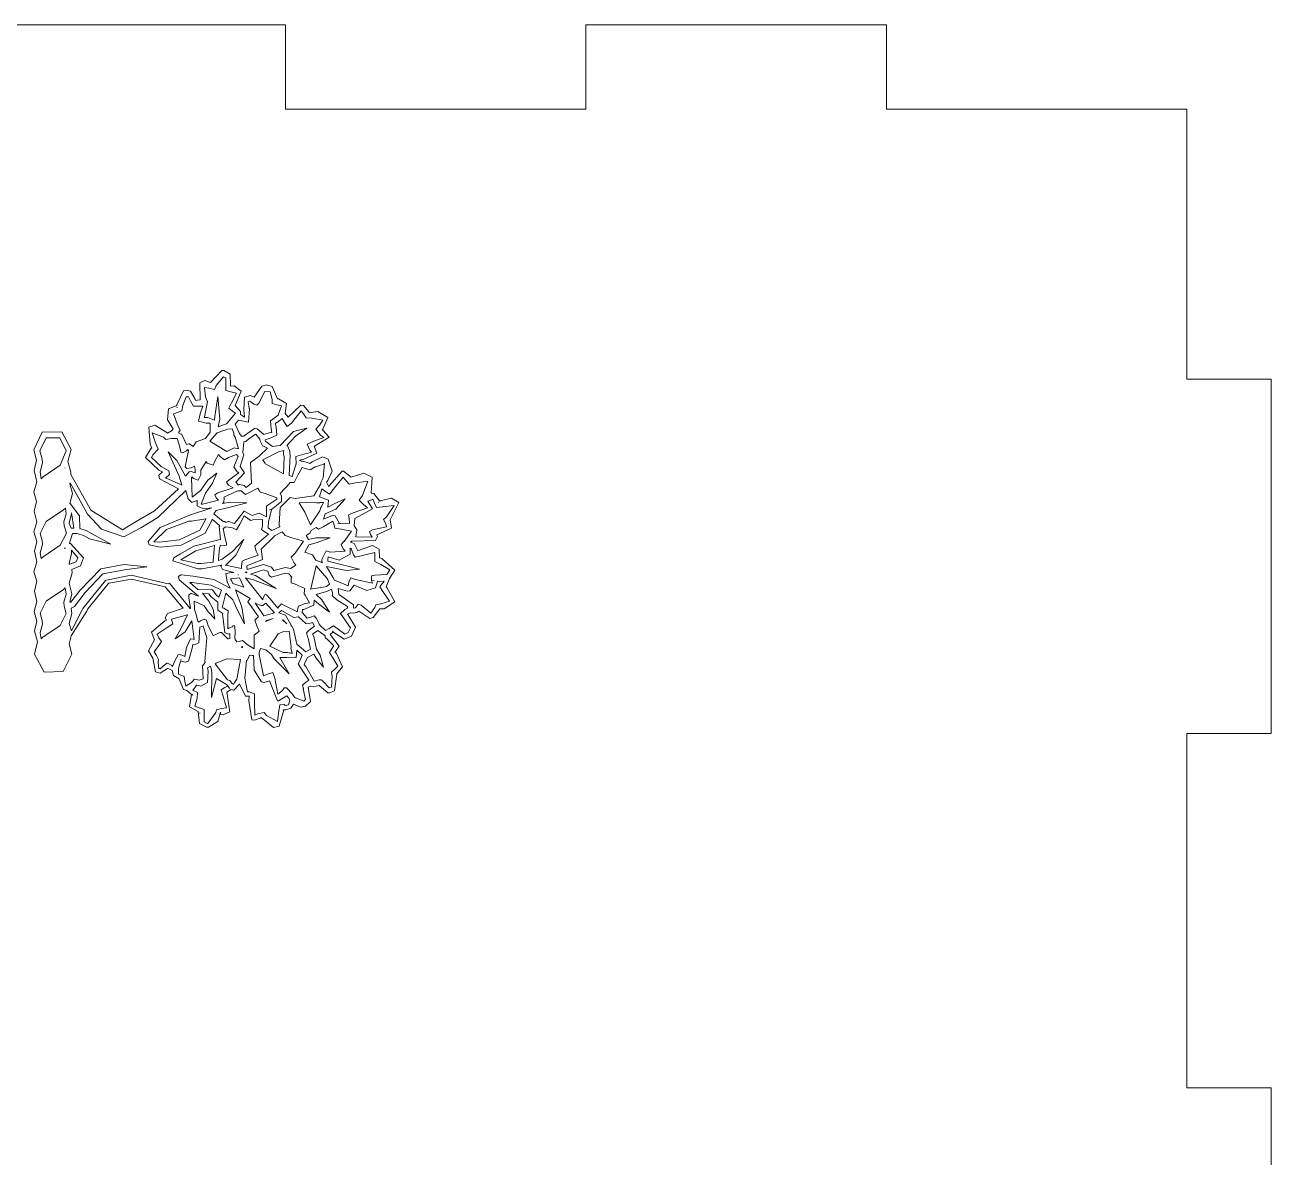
# Model space of a CAD drawing. Header units: millimetres. Extents: x 0 to 610, y 0 to 514.
# Drawn here: x 41.19 to 85.62, y 313.36 to 353.72 of the extents above; entities that cross this region are included whole.
import ezdxf

# ---------------------------------------------------------------- set-up
doc = ezdxf.new("R2010")
doc.units = ezdxf.units.MM
doc.header["$LTSCALE"] = 0.05
doc.layers.get('0').update_dxf_attribs({"plot": 0})
doc.layers.add('CUT', color=1, linetype='Continuous', lineweight=0)
doc.layers.add('ETCH', color=5, linetype='Continuous', lineweight=0)

# ---------------------------------------------------------------- blocks, each defined once
blk = doc.blocks.new('left_outer')
blk.add_lwpolyline([(0, 50.526), (0, 37.895), (3, 37.895), (3, 25.263), (0, 25.263), (0, 12.632), (3, 12.632), (3, 3), (13.714, 3), (13.714, 0), (24.429, 0), (24.429, 3), (35.143, 3), (35.143, 0), (45.857, 0)])

msp = doc.modelspace()

# ---------------------------------------------------------------- linework, layer by layer
at = {"layer": 'ETCH'}
for points in [[(48.16, 329.156), (48.259, 329.129), (48.49, 329.235), (48.391, 329.932), (48.542, 330.024), (48.634, 330.011), (48.845, 330.222), (48.845, 330.235), (49.056, 329.787), (49.181, 329.787), (49.168, 329.623), (49.279, 328.951), (49.372, 328.932), (49.582, 329.011), (49.615, 329.03), (50.05, 328.675), (50.26, 328.728), (50.405, 329.254), (50.392, 329.307), (50.405, 329.307), (50.491, 329.307), (50.675, 329.366), (50.767, 329.504), (51.03, 329.399), (51.195, 329.432), (51.366, 329.603), (51.287, 330.117), (51.359, 330.149), (51.471, 330.13), (51.675, 330.176), (51.991, 329.912), (52.044, 329.912), (52.228, 329.985), (52.314, 330.571), (52.314, 330.59), (52.518, 330.834), (52.294, 331.308), (52.248, 331.367), (52.268, 331.387), (52.393, 331.578), (52.077, 331.986), (52.077, 331.992), (52.182, 332.091), (52.202, 332.065), (52.577, 331.821), (52.577, 331.821), (52.834, 331.933), (52.979, 332.249), (52.702, 332.703), (52.689, 332.717), (52.788, 332.763), (52.9, 332.749), (53.025, 332.769), (53.091, 332.822), (53.486, 332.565), (53.611, 332.598), (53.841, 332.907), (53.848, 332.907), (53.999, 332.901), (54.374, 333.151), (54.091, 333.664), (54.065, 333.691), (54.19, 333.987), (54.381, 334.283), (53.927, 334.685), (53.828, 334.718), (53.834, 334.75), (53.821, 335.027), (53.584, 335.159), (53.124, 335.001), (53.064, 334.974), (52.926, 335.231), (52.801, 335.284), (52.847, 335.323), (53.683, 335.336), (53.755, 335.481), (53.736, 335.54), (54.262, 335.784), (54.216, 336.073), (54.526, 336.692), (54.256, 336.85), (53.861, 336.751), (53.841, 336.745), (53.63, 337.021), (53.558, 337.034), (53.538, 337.034), (53.565, 337.601), (53.275, 337.745), (52.821, 337.594), (52.551, 337.818), (52.498, 337.818), (52.037, 337.291), (52.024, 337.258), (52.024, 337.258), (51.939, 337.416), (51.985, 337.482), (52.139, 337.816), (51.998, 338.239), (51.794, 338.325), (51.425, 338.14), (51.353, 338.081), (51.294, 338.114), (51.096, 338.173), (51.044, 338.173), (51.017, 338.219), (51.109, 338.226), (51.596, 338.45), (51.504, 338.7), (51.517, 338.7), (52.037, 339.022), (51.814, 339.272), (51.787, 339.292), (51.807, 339.312), (51.991, 339.727), (51.629, 339.937), (51.379, 339.904), (51.327, 339.898), (51.313, 339.924), (51.116, 340.154), (51.024, 340.168), (50.576, 339.74), (50.471, 339.865), (50.51, 340.227), (50.234, 340.391), (50.194, 340.391), (50.01, 340.832), (49.806, 340.885), (49.641, 340.846), (49.365, 340.451), (49.227, 340.516), (49.016, 340.451), (48.996, 339.996), (49.023, 339.74), (48.878, 339.832), (48.878, 339.937), (48.687, 340.148), (48.904, 340.661), (48.648, 340.859), (48.523, 340.846), (48.523, 340.846), (48.523, 340.872), (48.503, 341.273), (48.286, 341.405), (48.207, 341.405), (47.805, 340.971), (47.608, 341.05), (47.423, 340.958), (47.443, 340.372), (47.443, 340.359), (47.338, 340.339), (47.278, 340.332), (47.265, 340.378), (47.088, 340.668), (46.969, 340.694), (46.844, 340.674), (46.6, 340.181), (46.6, 340.141), (46.581, 340.141), (46.311, 340.029), (46.27, 339.64), (46.475, 339.325), (46.475, 339.325), (46.416, 339.246), (46.278, 339.167), (46.278, 339.167), (46.252, 339.193), (45.817, 339.45), (45.607, 339.378), (45.659, 338.779), (45.718, 338.634), (45.718, 338.634), (45.692, 338.634), (45.488, 338.305), (45.962, 337.844), (46.094, 337.785), (45.962, 337.673), (45.982, 337.541), (46.66, 337.186), (45.804, 336.403), (45.159, 336.021), (44.665, 335.725), (43.54, 336.422), (43.461, 336.58), (42.822, 337.693), (42.822, 337.772), (42.724, 338.16), (42.835, 338.581), (42.5, 339.22), (41.809, 339.2), (41.506, 338.575), (41.605, 338.206), (41.519, 337.831), (41.611, 337.429), (41.506, 337.074), (41.605, 336.732), (41.519, 336.383), (41.611, 336.008), (41.512, 335.652), (41.611, 335.31), (41.526, 334.961), (41.611, 334.586), (41.512, 334.23), (41.611, 333.888), (41.526, 333.539), (41.618, 333.164), (41.519, 332.809), (41.618, 332.466), (41.532, 332.118), (41.637, 331.723), (41.526, 331.288), (41.874, 330.643), (42.559, 330.669), (42.862, 331.295), (42.763, 331.663), (42.842, 331.94), (43.395, 332.822), (43.428, 332.901), (44.158, 333.796), (44.185, 333.816), (44.995, 333.96), (46.186, 333.684), (46.831, 332.927), (46.271, 332.743), (46.192, 332.585), (46.238, 332.499), (46.179, 332.473), (45.699, 332.078), (45.811, 331.795), (45.593, 331.413), (45.745, 331.143), (45.85, 330.663), (46.008, 330.61), (46.271, 330.775), (46.278, 330.788), (46.443, 330.702), (46.489, 330.525), (46.693, 330.413), (46.693, 330.4), (46.844, 330.024), (46.963, 329.991), (47.134, 329.847), (47.134, 329.847), (47.055, 329.412), (47.371, 329.248), (47.371, 329.248), (47.41, 328.82), (47.66, 328.682), (47.733, 328.682), (48.063, 328.892), (48.16, 329.221), (48.16, 329.156)], [(47.693, 340.312), (47.627, 340.457), (47.594, 340.8), (47.746, 340.767), (47.943, 340.727), (48.009, 340.872), (48.266, 341.181), (48.351, 341.135), (48.351, 340.885), (48.351, 340.688), (48.575, 340.628), (48.733, 340.595), (48.549, 340.247), (48.457, 340.062), (48.595, 339.95), (48.7, 339.878), (48.384, 339.516), (48.378, 339.503), (48.338, 339.483), (48.233, 339.45), (48.075, 339.391), (48.141, 339.661), (48.062, 340.47), (47.963, 339.76), (47.943, 339.634), (47.706, 339.727), (47.627, 339.727), (47.575, 339.727), (47.588, 339.746), (47.687, 340.22), (47.7, 340.306), (47.693, 340.312)], [(46.745, 339.134), (46.66, 339.18), (46.679, 339.207), (46.719, 339.272), (46.653, 339.404), (46.482, 339.852), (46.627, 339.904), (46.785, 339.964), (46.824, 340.154), (46.936, 340.457), (47.022, 340.457), (47.107, 340.293), (47.199, 340.128), (47.417, 340.128), (47.529, 340.135), (47.436, 339.858), (47.377, 339.595), (47.647, 339.529), (47.798, 339.529), (47.798, 339.22), (47.798, 339.207), (47.627, 338.976), (47.292, 338.864), (47.186, 338.693), (47.055, 338.792), (47.035, 338.792), (46.956, 338.766), (46.772, 339.141), (46.745, 339.134)], [(49.187, 340.043), (49.154, 340.28), (49.214, 340.306), (49.352, 340.201), (49.457, 340.161), (49.53, 340.24), (49.747, 340.648), (49.938, 340.635), (50.01, 340.365), (50.01, 340.227), (50.175, 340.174), (50.339, 340.141), (50.221, 339.812), (50.03, 339.667), (49.951, 339.608), (49.964, 339.319), (49.997, 339.193), (49.99, 339.193), (49.892, 339.174), (49.707, 339.114), (49.464, 339.325), (49.378, 339.338), (49.016, 339.082), (49.003, 339.062), (48.95, 339.055), (48.917, 339.055), (48.845, 339.154), (48.687, 339.49), (48.68, 339.49), (48.806, 339.628), (49.161, 339.555), (49.194, 340.036), (49.187, 340.043)], [(46.62, 340.095), (46.62, 340.075), (46.62, 340.095), (46.62, 340.095)], [(51.05, 339.95), (51.142, 339.825), (51.215, 339.713), (51.419, 339.7), (51.814, 339.634), (51.689, 339.45), (51.564, 339.305), (51.728, 339.095), (51.847, 339.016), (51.491, 338.884), (51.254, 338.772), (51.353, 338.562), (51.412, 338.496), (51.103, 338.41), (50.846, 338.331), (50.866, 338.074), (50.747, 337.706), (50.734, 337.62), (50.734, 337.62), (50.609, 337.653), (50.642, 338.39), (50.629, 338.45), (50.629, 338.522), (50.55, 338.72), (50.53, 338.733), (50.833, 339.055), (51.241, 339.345), (50.76, 339.226), (50.287, 338.726), (50.287, 338.726), (50.017, 338.693), (49.78, 338.871), (49.767, 338.871), (49.76, 338.917), (49.76, 338.93), (49.938, 338.989), (50.168, 339.095), (50.148, 339.391), (50.115, 339.503), (50.175, 339.562), (50.188, 339.549), (50.359, 339.687), (50.366, 339.694), (50.471, 339.509), (50.543, 339.404), (50.695, 339.529), (51.044, 339.964), (51.05, 339.95)], [(41.736, 337.785), (41.822, 338.114), (41.809, 338.246), (41.723, 338.535), (41.947, 339.003), (42.434, 339.003), (42.664, 338.542), (42.441, 338.028), (41.835, 337.614), (41.769, 337.541), (41.73, 337.785), (41.736, 337.785)], [(46.206, 337.568), (46.219, 337.574), (46.35, 337.699), (46.317, 337.824), (46.048, 337.982), (45.699, 338.298), (45.758, 338.404), (45.936, 338.601), (45.85, 338.825), (45.732, 339.18), (46.127, 339.022), (46.219, 338.937), (46.416, 338.983), (46.62, 338.983), (46.712, 338.673), (46.745, 338.496), (46.818, 338.469), (46.949, 338.542), (47.002, 338.588), (47.022, 338.555), (46.93, 338.081), (46.903, 337.963), (46.963, 337.903), (47.114, 337.936), (47.232, 337.989), (47.265, 337.87), (47.259, 337.752), (47.114, 337.805), (47.042, 337.785), (46.91, 337.64), (46.607, 338.193), (46.291, 338.502), (46.693, 337.633), (46.785, 337.311), (46.758, 337.324), (46.199, 337.574), (46.206, 337.568)], [(48.279, 339.266), (48.384, 339.299), (48.424, 339.312), (48.582, 339.325), (48.634, 339.167), (48.634, 339.095), (48.687, 339.029), (48.799, 338.608), (48.654, 338.641), (48.384, 338.515), (47.779, 338.878), (48.049, 339.174), (48.279, 339.259), (48.279, 339.266)], [(48.806, 337.318), (48.707, 337.416), (49.016, 337.759), (48.865, 337.976), (48.996, 338.39), (48.957, 338.476), (48.996, 338.858), (49.069, 338.871), (49.187, 338.976), (49.424, 339.134), (49.563, 338.956), (49.563, 338.956), (49.582, 338.878), (49.655, 338.713), (49.74, 338.68), (49.839, 338.627), (49.536, 338.351), (49.227, 338.121), (49.273, 337.383), (49.082, 337.232), (49.082, 337.232), (49.01, 337.298), (48.852, 337.337), (48.812, 337.337), (48.806, 337.318)], [(49.753, 338.094), (49.674, 338.206), (49.674, 338.213), (50.254, 338.515), (50.254, 338.515), (50.385, 338.542), (50.418, 338.548), (50.412, 338.502), (50.412, 338.41), (50.431, 338.331), (50.405, 337.719), (49.74, 338.081), (49.753, 338.094)], [(47.14, 337.607), (47.199, 337.554), (47.364, 337.495), (47.456, 337.686), (47.456, 337.824), (47.456, 337.824), (47.456, 337.844), (47.647, 338.16), (47.687, 338.094), (47.904, 338.028), (47.956, 338.173), (48.095, 338.41), (48.154, 338.338), (48.305, 338.213), (48.45, 338.305), (48.733, 338.404), (48.792, 338.331), (48.667, 338.022), (48.634, 337.963), (48.753, 337.785), (48.812, 337.752), (48.47, 337.502), (48.378, 337.416), (48.444, 337.311), (48.615, 337.219), (48.062, 337.041), (47.963, 336.969), (48.009, 336.857), (48.095, 336.784), (47.522, 336.64), (47.469, 336.64), (47.614, 337.002), (47.614, 337.008), (47.627, 337.034), (47.877, 337.39), (48.035, 337.745), (47.713, 337.495), (47.463, 337.133), (47.443, 337.107), (47.147, 336.883), (47.127, 337.574), (47.14, 337.607)], [(50.978, 338.193), (50.997, 338.193), (50.978, 338.193), (50.978, 338.193)], [(42.625, 337.93), (42.612, 337.93), (42.625, 337.93), (42.625, 337.93), (42.625, 337.93)], [(51.866, 338.081), (51.82, 337.574), (51.741, 337.403), (51.741, 337.364), (51.491, 336.936), (50.826, 336.837), (50.826, 336.837), (50.826, 336.837), (50.642, 336.877), (50.287, 336.521), (50.254, 335.909), (50.254, 335.869), (50.273, 335.85), (50.28, 335.83), (49.997, 335.692), (49.859, 335.79), (49.878, 336.008), (49.984, 336.449), (50.339, 336.732), (50.339, 336.936), (50.293, 337.015), (50.622, 337.37), (50.622, 337.41), (50.793, 337.41), (50.918, 337.673), (51.076, 337.949), (51.182, 337.91), (51.359, 337.857), (51.537, 337.963), (51.847, 338.068), (51.866, 338.081)], [(46.298, 333.796), (44.98, 334.101), (44.093, 333.928), (44.066, 333.914), (43.25, 332.921), (43.217, 332.842), (42.849, 332.118), (42.763, 332.387), (42.868, 332.743), (42.842, 332.934), (42.961, 332.986), (43.342, 333.487), (43.968, 334.151), (44.744, 334.29), (45.541, 334.408), (44.731, 334.487), (43.902, 334.336), (43.165, 333.566), (42.829, 333.144), (42.796, 333.144), (42.862, 333.441), (42.77, 333.822), (42.875, 334.184), (42.868, 334.303), (43.171, 334.441), (43.283, 334.718), (42.809, 335.238), (42.789, 335.238), (42.783, 335.251), (42.882, 335.586), (43.007, 335.586), (43.013, 335.586), (43.053, 335.586), (43.276, 335.521), (43.487, 335.402), (44.257, 335.211), (43.586, 335.573), (43.369, 335.692), (43.151, 335.764), (43.13, 336.217), (42.803, 336.666), (42.789, 336.666), (42.789, 336.666), (42.888, 337.021), (42.789, 337.364), (42.803, 337.397), (43.336, 336.435), (43.415, 336.278), (43.917, 335.742), (44.711, 335.468), (45.317, 335.797), (45.929, 336.166), (46.923, 337.127), (47.009, 336.824), (47.134, 336.712), (47.167, 336.712), (47.325, 336.765), (47.331, 336.58), (47.562, 336.475), (47.858, 336.508), (47.858, 336.501), (47.094, 336.251), (46.017, 335.809), (45.587, 335.303), (45.62, 335.191), (46.015, 335.099), (46.758, 335.178), (47.613, 335.599), (47.851, 336.054), (47.864, 336.106), (48.141, 335.869), (48.114, 335.837), (48.167, 335.376), (48.147, 335.376), (47.206, 335.145), (46.739, 334.869), (46.502, 334.724), (46.462, 334.612), (47.357, 334.336), (47.496, 334.336), (48.207, 334.467), (48.207, 334.467), (48.174, 334.421), (48.239, 334.303), (48.634, 334.204), (48.555, 334.204), (48.351, 334.165), (48.404, 333.862), (48.503, 333.645), (47.924, 333.954), (47.193, 334.066), (46.778, 334.112), (46.745, 334.112), (46.66, 334.059), (46.686, 333.934), (47.377, 333.355), (47.127, 333.447), (47.107, 333.447), (47.028, 333.408), (47.028, 333.302), (47.088, 332.921), (47.088, 332.921), (47.081, 332.921), (46.344, 333.816), (46.298, 333.796)], [(52.531, 337.601), (52.656, 337.456), (52.755, 337.344), (52.906, 337.39), (53.413, 337.462), (53.222, 336.949), (53.11, 336.778), (53.262, 336.62), (53.4, 336.501), (52.893, 336.324), (52.722, 336.251), (52.748, 336.126), (52.761, 335.948), (52.63, 335.962), (52.446, 335.948), (52.406, 335.948), (52.255, 336.218), (52.156, 336.238), (51.84, 336.1), (51.899, 336.291), (52.274, 336.455), (52.604, 336.83), (52.215, 336.646), (51.991, 336.528), (52.018, 336.784), (51.689, 336.896), (51.774, 337.179), (51.866, 337.107), (52.051, 336.988), (52.228, 337.219), (52.531, 337.601), (52.531, 337.601)], [(48.325, 336.014), (48.318, 336.014), (48.253, 336.014), (47.93, 336.291), (48.009, 336.409), (48.509, 336.528), (49.102, 336.679), (48.509, 336.712), (48.239, 336.666), (48.279, 336.712), (48.299, 336.857), (48.279, 336.883), (48.746, 337.1), (48.786, 337.107), (48.904, 337.107), (49.056, 336.982), (49.22, 337.067), (49.49, 337.206), (49.53, 337.146), (49.576, 337.061), (49.753, 337.021), (50.175, 336.863), (50.175, 336.817), (49.852, 336.6), (49.806, 336.567), (49.806, 336.409), (49.799, 336.185), (49.536, 336.31), (49.286, 336.238), (49.01, 336.383), (48.661, 335.948), (48.463, 336.014), (48.325, 335.988), (48.325, 336.014)], [(53.591, 336.811), (53.657, 336.672), (53.722, 336.521), (53.94, 336.547), (54.354, 336.587), (54.078, 336.185), (53.979, 336.087), (54.052, 335.935), (54.078, 335.823), (53.578, 335.725), (53.479, 335.665), (53.505, 335.553), (53.571, 335.461), (52.992, 335.474), (53.025, 335.725), (52.933, 335.863), (52.952, 336.126), (53.584, 336.468), (53.413, 336.745), (53.584, 336.804), (53.591, 336.811)], [(41.736, 334.902), (41.822, 335.198), (41.809, 335.336), (41.73, 335.593), (41.953, 336.021), (42.566, 336.435), (42.631, 336.495), (42.664, 336.297), (42.579, 336.001), (42.592, 335.863), (42.671, 335.606), (42.447, 335.178), (41.842, 334.764), (41.769, 334.698), (41.736, 334.902), (41.736, 334.902)], [(42.842, 335.784), (42.77, 335.955), (42.855, 336.304), (42.855, 336.33), (42.934, 335.784), (42.842, 335.784), (42.842, 335.784)], [(49.977, 336.462), (49.977, 336.462), (49.911, 336.435), (49.977, 336.462), (49.977, 336.462)], [(50.655, 336.679), (50.662, 336.679), (50.662, 336.679), (50.655, 336.679)], [(51.702, 336.692), (51.84, 336.692), (51.761, 336.541), (51.735, 336.514), (51.708, 336.403), (51.366, 335.902), (51.175, 336.357), (50.965, 336.686), (51.517, 336.712), (51.59, 336.679), (51.702, 336.679), (51.702, 336.692)], [(53.808, 336.705), (53.782, 336.692), (53.808, 336.705), (53.808, 336.705), (53.808, 336.705)], [(47.634, 336.12), (47.634, 336.1), (47.43, 335.707), (46.693, 335.363), (45.982, 335.284), (45.791, 335.297), (46.24, 335.739), (47.035, 336.034), (47.134, 336.034), (47.64, 336.113), (47.634, 336.12)], [(48.338, 334.448), (48.47, 334.579), (48.707, 334.823), (48.99, 335.376), (48.588, 334.948), (48.22, 334.678), (48.187, 334.665), (48.095, 334.625), (48.095, 334.652), (48.128, 335.093), (48.174, 335.172), (48.312, 335.159), (48.371, 335.172), (48.371, 335.231), (48.332, 335.415), (48.259, 335.764), (48.351, 335.83), (48.588, 335.79), (48.733, 335.725), (48.852, 335.929), (49.01, 336.225), (49.181, 336.093), (49.247, 336.054), (49.319, 336.073), (49.655, 336.087), (49.655, 335.837), (49.628, 335.731), (49.72, 335.665), (49.878, 335.567), (49.457, 335.205), (49.385, 335.139), (49.437, 334.961), (49.51, 334.816), (49.029, 334.652), (48.931, 334.606), (48.911, 334.428), (48.911, 334.342), (48.345, 334.467), (48.338, 334.448)], [(52.571, 335.323), (52.459, 335.198), (52.538, 335.04), (52.604, 334.961), (52.07, 334.928), (51.926, 334.968), (51.781, 334.665), (51.781, 334.553), (51.557, 334.645), (51.445, 334.836), (51.169, 334.922), (51.307, 335.185), (51.57, 335.257), (52.077, 335.435), (51.564, 335.435), (51.3, 335.382), (51.215, 335.521), (51.353, 335.6), (51.412, 335.711), (51.577, 335.804), (51.662, 335.744), (51.82, 335.823), (52.169, 336.027), (52.209, 335.935), (52.241, 335.777), (52.459, 335.744), (52.834, 335.672), (52.571, 335.31), (52.571, 335.323)], [(52.367, 335.948), (52.367, 335.948), (52.34, 335.948), (52.367, 335.948), (52.367, 335.948)], [(49.115, 334.309), (49.102, 334.441), (49.102, 334.441), (49.661, 334.665), (49.609, 335.033), (50.063, 335.474), (50.089, 335.507), (50.359, 335.652), (50.471, 335.521), (50.701, 335.435), (51.116, 335.317), (50.82, 334.889), (50.681, 334.744), (50.78, 334.553), (50.846, 334.467), (50.662, 334.342), (50.484, 334.375), (50.063, 334.27), (49.977, 334.395), (49.701, 334.487), (49.115, 334.309), (49.115, 334.309)], [(42.631, 335.073), (42.598, 335.053), (42.625, 335.08), (42.625, 335.073), (42.631, 335.073)], [(42.77, 334.527), (42.855, 334.876), (42.849, 334.994), (43.072, 334.718), (43.02, 334.579), (42.789, 334.494), (42.77, 334.527), (42.77, 334.527)], [(47.904, 334.566), (47.469, 334.52), (47.338, 334.52), (46.752, 334.652), (47.278, 334.968), (47.95, 335.165), (47.95, 335.159), (47.904, 334.612), (47.904, 334.566), (47.904, 334.566)], [(52.821, 335.047), (52.9, 334.836), (52.959, 334.744), (53.229, 334.81), (53.663, 334.908), (53.663, 334.783), (53.663, 334.592), (53.88, 334.481), (54.196, 334.29), (54.098, 334.132), (53.663, 334.105), (53.545, 334.079), (53.545, 333.921), (53.584, 333.822), (52.972, 333.954), (52.808, 334.007), (52.742, 333.855), (52.709, 333.73), (52.228, 333.928), (52.169, 334.04), (51.945, 334.415), (52.65, 334.277), (53.117, 334.323), (52.604, 334.448), (51.991, 334.599), (51.991, 334.665), (51.998, 334.757), (51.998, 334.757), (52.399, 334.645), (52.781, 334.849), (52.781, 335.073), (52.834, 335.053), (52.821, 335.047)], [(51.781, 334.553), (51.781, 334.553), (51.8, 334.566), (51.781, 334.546), (51.781, 334.553)], [(48.806, 334.112), (48.806, 334.112), (48.786, 334.119), (48.806, 334.112), (48.806, 334.112)], [(49.049, 334.013), (49.345, 333.941), (50.148, 333.625), (49.405, 334.092), (49.233, 334.145), (49.701, 334.29), (49.846, 334.244), (49.878, 334.171), (49.892, 334.092), (49.977, 334.04), (50.102, 334.072), (50.484, 334.178), (50.596, 334.158), (50.701, 334.033), (50.681, 334), (50.681, 333.836), (50.8, 333.796), (51.175, 333.625), (51.155, 333.572), (51.142, 333.441), (51.182, 333.388), (51.34, 333.125), (51.142, 333.079), (50.938, 333.006), (50.905, 332.868), (50.905, 332.796), (50.464, 333.013), (50.333, 333.079), (50.247, 332.993), (50.208, 332.934), (49.931, 333.256), (49.806, 333.401), (49.76, 333.434), (49.727, 333.381), (49.668, 333.269), (49.668, 333.23), (49.056, 334.013), (49.049, 334.013)], [(49.082, 334.224), (49.102, 334.204), (49.102, 334.191), (49.056, 334.204), (49.075, 334.224), (49.082, 334.224)], [(51.958, 334), (51.991, 333.934), (52.044, 333.783), (51.945, 333.704), (51.893, 333.691), (51.373, 333.605), (51.379, 333.618), (51.57, 334.434), (51.952, 333.993), (51.958, 334)], [(47.357, 333.599), (47.068, 333.842), (47.153, 333.842), (47.825, 333.743), (48.193, 333.566), (48.101, 333.322), (48.003, 333.408), (47.877, 333.585), (47.364, 333.599), (47.357, 333.599)], [(48.99, 333.678), (48.608, 333.803), (48.549, 333.921), (48.523, 333.98), (48.542, 333.98), (48.845, 334.013), (48.99, 333.678), (48.99, 333.678)], [(53.927, 333.803), (53.848, 333.684), (53.979, 333.487), (54.19, 333.177), (53.88, 333.085), (53.703, 333.052), (53.663, 332.953), (53.525, 332.756), (53.176, 333.032), (53.071, 333.072), (52.998, 332.98), (52.979, 332.94), (52.9, 332.927), (52.9, 333.052), (52.406, 333.408), (52.38, 333.421), (52.36, 333.631), (52.689, 333.533), (52.775, 333.546), (52.926, 333.743), (53.38, 333.559), (53.69, 333.658), (53.762, 333.888), (53.848, 333.875), (53.999, 333.888), (53.933, 333.803), (53.927, 333.803)], [(53.657, 333.908), (53.65, 333.908), (53.584, 333.921), (53.657, 333.908), (53.657, 333.908)], [(41.736, 332.058), (41.822, 332.355), (41.809, 332.493), (41.73, 332.749), (41.953, 333.177), (42.566, 333.592), (42.625, 333.651), (42.658, 333.434), (42.572, 333.138), (42.585, 333), (42.664, 332.743), (42.441, 332.315), (41.828, 331.894), (41.769, 331.835), (41.736, 332.052), (41.736, 332.058)], [(47.219, 333.177), (47.575, 333.013), (47.726, 332.802), (47.963, 332.545), (47.904, 332.888), (47.746, 333.177), (47.515, 333.46), (47.752, 333.441), (47.825, 333.335), (48.062, 333.144), (48.062, 332.855), (48.246, 332.743), (48.239, 332.717), (48.312, 332.065), (48.437, 331.999), (48.496, 332.025), (48.49, 331.848), (48.444, 331.841), (48.43, 331.841), (48.312, 331.946), (48.193, 332.058), (48.141, 332.065), (48.016, 332.006), (47.917, 331.96), (47.897, 331.96), (47.726, 332.302), (47.66, 332.506), (47.581, 332.539), (47.45, 332.473), (47.39, 332.433), (47.357, 332.466), (47.278, 332.743), (47.239, 332.881), (47.219, 333.184), (47.219, 333.177)], [(48.608, 332.276), (48.463, 332.216), (48.424, 332.19), (48.424, 332.657), (48.437, 332.835), (48.279, 332.927), (48.226, 332.94), (48.358, 333.467), (48.601, 333.23), (48.601, 333.23), (48.74, 332.907), (49.016, 332.374), (48.924, 332.967), (48.7, 333.579), (49.22, 333.276), (49.141, 333.151), (49.273, 332.973), (49.516, 332.624), (49.484, 332.598), (49.391, 332.506), (49.457, 332.295), (49.543, 332.111), (49.47, 332.045), (49.365, 331.966), (49.365, 331.769), (49.365, 331.479), (49.108, 331.63), (48.95, 331.775), (48.825, 331.742), (48.746, 331.723), (48.68, 331.815), (48.674, 331.867), (48.687, 332.071), (48.674, 332.256), (48.661, 332.308), (48.601, 332.295), (48.608, 332.276)], [(52.452, 332.723), (52.577, 332.545), (52.794, 332.229), (52.709, 332.058), (52.597, 332.006), (52.36, 332.183), (52.189, 332.302), (52.037, 332.203), (51.912, 332.137), (51.715, 332.315), (51.695, 332.348), (51.577, 332.578), (51.498, 332.651), (51.373, 332.611), (51.254, 332.578), (51.076, 332.769), (51.09, 332.855), (51.09, 332.881), (51.136, 332.881), (51.491, 333.032), (51.498, 333.217), (51.662, 333.079), (52.044, 332.789), (51.781, 333.23), (51.57, 333.414), (51.945, 333.52), (51.978, 333.533), (52.123, 333.605), (52.162, 333.434), (52.149, 333.375), (52.314, 333.23), (52.689, 332.986), (52.689, 332.934), (52.597, 332.881), (52.432, 332.723), (52.452, 332.723)], [(49.681, 333.039), (49.78, 333.105), (50.083, 332.763), (49.707, 332.651), (49.411, 333.098), (49.398, 333.111), (49.418, 333.092), (49.622, 333.026), (49.681, 333.026), (49.681, 333.039)], [(50.945, 332.618), (51.201, 332.387), (51.294, 332.374), (51.445, 332.42), (51.517, 332.282), (51.327, 332.15), (51.228, 332.052), (51.3, 331.815), (51.366, 331.466), (51.208, 331.374), (50.879, 331.65), (50.767, 332.183), (50.477, 332.684), (50.247, 332.763), (50.339, 332.848), (50.78, 332.591), (50.932, 332.624), (50.945, 332.618)], [(45.962, 330.768), (45.936, 331.018), (45.955, 331.104), (45.876, 331.236), (45.797, 331.367), (45.962, 331.604), (46.054, 331.736), (45.962, 331.874), (45.903, 331.999), (46.265, 332.236), (46.469, 332.368), (46.41, 332.532), (46.989, 332.697), (46.745, 332.197), (46.548, 331.835), (46.903, 332.085), (47.14, 332.473), (47.226, 331.815), (47.186, 331.828), (47.088, 331.841), (46.956, 331.532), (46.89, 331.203), (46.89, 331.203), (46.818, 331.236), (46.706, 331.275), (46.653, 331.262), (46.535, 331.051), (46.456, 330.854), (46.423, 330.887), (46.278, 330.966), (46.245, 330.966), (46.12, 330.86), (46.015, 330.768), (45.962, 330.788), (45.962, 330.768)], [(49.773, 332.453), (49.806, 332.486), (50.036, 332.559), (49.767, 332.453), (49.773, 332.453)], [(50.385, 332.512), (50.385, 332.512), (50.524, 332.374), (50.379, 332.512), (50.385, 332.512)], [(46.923, 330.149), (46.89, 330.321), (46.864, 330.492), (46.726, 330.551), (46.66, 330.571), (46.66, 330.755), (46.673, 330.827), (46.726, 330.985), (46.745, 331.045), (46.897, 330.999), (47.022, 331.045), (47.153, 331.499), (47.173, 331.63), (47.239, 331.624), (47.39, 331.696), (47.423, 332.249), (47.542, 332.302), (47.542, 332.282), (47.673, 331.881), (47.601, 331.031), (47.621, 330.992), (47.515, 330.873), (47.529, 330.65), (47.548, 330.413), (47.404, 330.367), (47.232, 330.393), (47.127, 330.275), (46.936, 330.163), (46.923, 330.149)], [(50.635, 331.328), (50.55, 331.354), (50.491, 331.354), (50.398, 331.354), (49.918, 331.578), (50.221, 332.012), (50.385, 332.085), (50.609, 332.111), (50.681, 331.538), (50.675, 331.505), (50.701, 331.374), (50.721, 331.308), (50.642, 331.341), (50.635, 331.328)], [(50.668, 332.295), (50.695, 332.295), (50.668, 332.295), (50.668, 332.295), (50.668, 332.295)], [(51.899, 331.933), (51.899, 331.881), (51.985, 331.795), (52.209, 331.584), (52.143, 331.505), (52.051, 331.354), (52.162, 331.157), (52.34, 330.86), (52.228, 330.742), (52.123, 330.65), (52.143, 330.492), (52.116, 330.117), (52.037, 330.09), (51.807, 330.327), (51.748, 330.373), (51.675, 330.373), (51.498, 330.321), (51.201, 330.854), (51.142, 330.913), (51.162, 330.946), (51.267, 331.176), (51.485, 331.288), (51.577, 331.15), (51.84, 330.821), (51.715, 331.255), (51.59, 331.466), (51.485, 331.92), (51.445, 331.999), (51.636, 332.131), (51.899, 331.946), (51.899, 331.933)], [(52.156, 332.111), (52.176, 332.091), (52.176, 332.091), (52.162, 332.111), (52.156, 332.111)], [(48.917, 331.545), (48.931, 331.545), (48.944, 331.519), (48.944, 331.519), (48.898, 331.538), (48.917, 331.538), (48.917, 331.545)], [(48.957, 331.565), (48.924, 331.551), (48.924, 331.551), (48.957, 331.565), (48.957, 331.565)], [(51.109, 330.051), (51.195, 329.669), (51.129, 329.61), (50.807, 329.748), (50.78, 329.787), (50.728, 329.866), (50.517, 330.084), (50.438, 330.084), (50.372, 329.991), (50.201, 329.86), (50.096, 330.432), (50.03, 330.637), (49.878, 330.59), (49.701, 330.511), (49.536, 331.282), (49.536, 331.354), (49.589, 331.486), (49.78, 331.446), (49.984, 331.275), (49.984, 331.275), (50.076, 331.124), (50.616, 330.59), (50.28, 331.17), (50.51, 331.17), (50.57, 331.157), (50.859, 331.176), (50.886, 331.433), (51.07, 331.249), (51.004, 331.071), (50.932, 330.946), (51.076, 330.716), (51.307, 330.36), (51.201, 330.288), (51.083, 330.182), (51.116, 330.064), (51.109, 330.051)], [(46.752, 331.091), (46.752, 331.064), (46.752, 331.064), (46.758, 331.091), (46.752, 331.091)], [(48.621, 330.202), (48.569, 330.261), (48.49, 330.347), (48.411, 330.38), (47.97, 330.939), (48.009, 330.966), (48.384, 331.124), (48.878, 331.097), (48.74, 330.393), (48.674, 330.294), (48.621, 330.202), (48.621, 330.202)], [(50.438, 329.491), (50.28, 329.478), (50.227, 329.188), (50.194, 328.892), (49.806, 329.103), (49.714, 329.215), (49.497, 329.162), (49.385, 329.109), (49.372, 329.564), (49.372, 329.88), (49.181, 329.952), (49.128, 329.952), (49.069, 330.248), (49.029, 330.432), (49.089, 331.064), (49.128, 331.091), (49.194, 331.255), (49.293, 331.236), (49.345, 331.236), (49.363, 330.724), (49.628, 330.301), (49.72, 330.281), (49.905, 330.34), (50.194, 329.629), (50.234, 329.629), (50.53, 329.801), (50.583, 329.728), (50.635, 329.649), (50.583, 329.478), (50.464, 329.465), (50.438, 329.491)], [(52.248, 331.361), (52.235, 331.374), (52.248, 331.361), (52.248, 331.361)], [(47.693, 328.813), (47.575, 328.872), (47.575, 329.149), (47.575, 329.313), (47.404, 329.379), (47.246, 329.432), (47.325, 329.708), (47.338, 329.926), (47.246, 329.965), (47.173, 329.991), (47.305, 330.182), (47.318, 330.182), (47.463, 330.143), (47.7, 330.281), (47.719, 330.683), (47.7, 330.801), (47.805, 330.867), (47.845, 330.729), (47.858, 330.604), (47.838, 329.741), (48.016, 330.419), (48.371, 330.202), (48.404, 330.189), (48.424, 330.156), (48.312, 330.097), (48.187, 330.018), (48.246, 329.833), (48.378, 329.379), (48.2, 329.353), (48.016, 329.307), (47.996, 329.208), (47.713, 328.813), (47.693, 328.813)], [(52.314, 330.59), (52.314, 330.61), (52.314, 330.59), (52.314, 330.59)], [(48.49, 330.064), (48.424, 330.143), (48.49, 330.064), (48.49, 330.064)], [(47.167, 329.86), (47.147, 329.814), (47.167, 329.86), (47.167, 329.86)], [(47.41, 329.182), (47.41, 329.182), (47.436, 329.182), (47.423, 329.182), (47.423, 329.182), (47.41, 329.182)]]:
    msp.add_lwpolyline(points, close=True, dxfattribs=at)

# ---------------------------------------------------------------- block references
at = {"layer": 'CUT', "rotation": 180}
msp.add_blockref('left_outer', (85.618, 353.721), dxfattribs=at)

doc.saveas('drawing.dxf')
